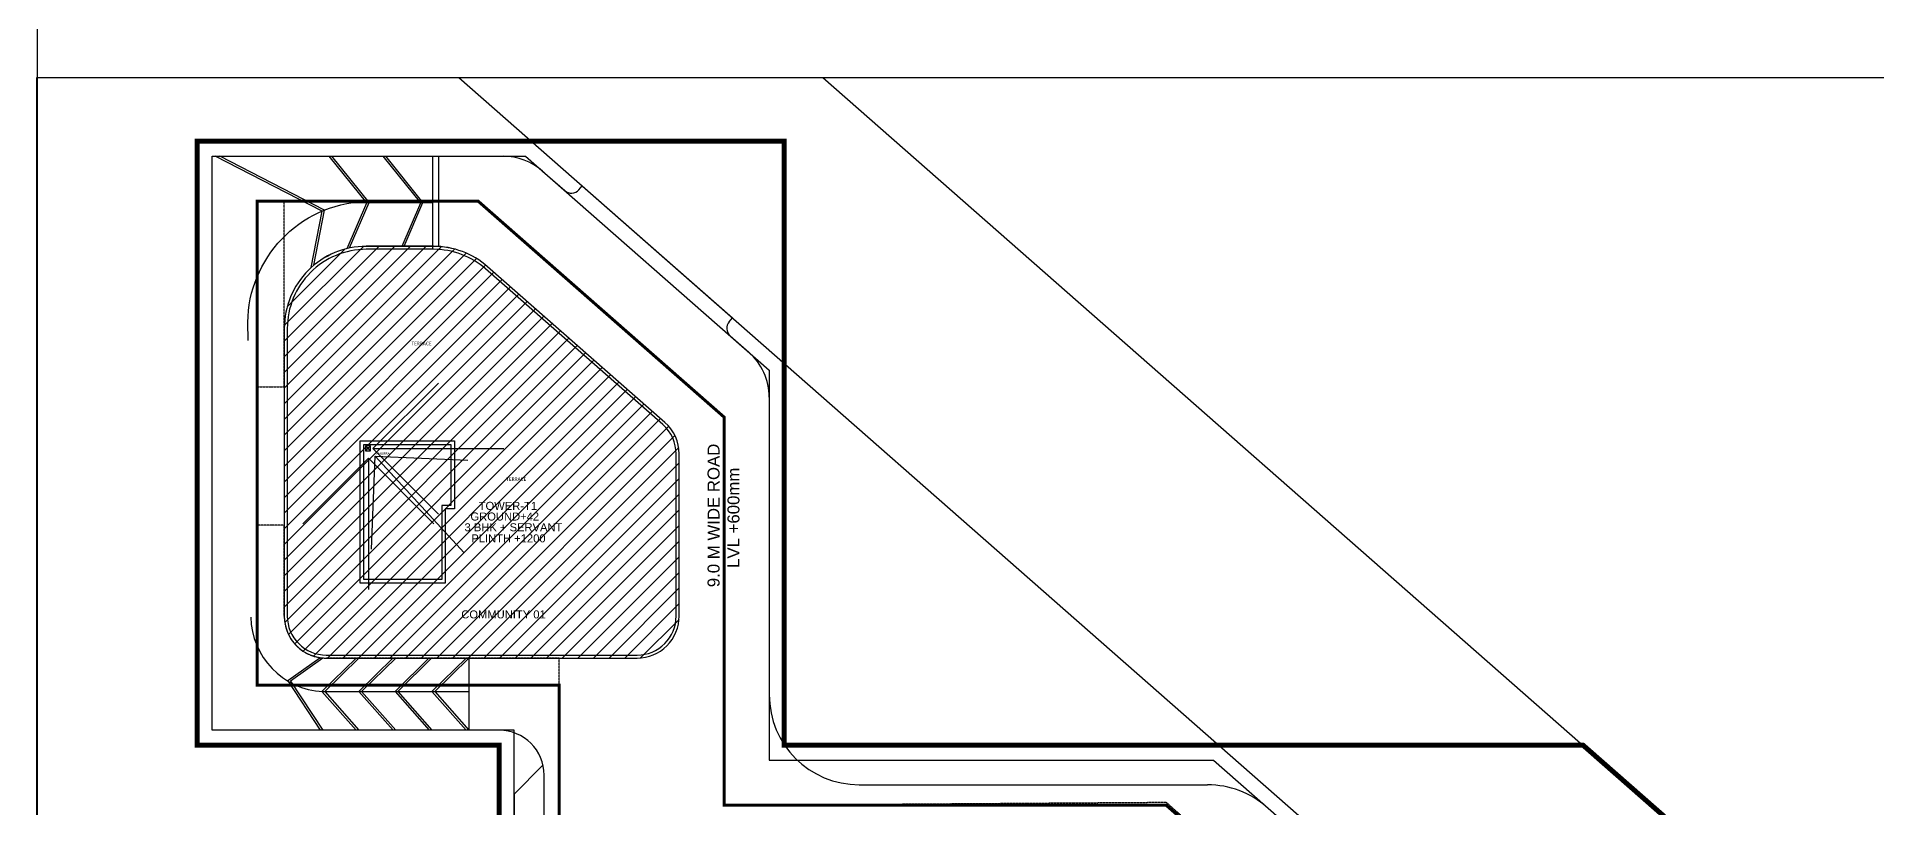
# Model space of a CAD drawing. Header units: millimetres. Extents: x 2061841 to 105821645, y -77612 to 48520811.
# Drawn here: x 105795166 to 105799373, y 48461424 to 48463186 of the extents above; entities that cross this region are included whole.
import ezdxf

# ---------------------------------------------------------------- set-up
doc = ezdxf.new("R2010")
doc.units = ezdxf.units.MM
doc.header["$LTSCALE"] = 10
doc.header["$MEASUREMENT"] = 0
for name, pattern in [('CENTER', [2, 1.25, -0.25, 0.25, -0.25]), ('DASHDOT', [1, 0.5, -0.25, 0, -0.25]), ('HIDDEN', [0.375, 0.25, -0.125])]:
    doc.linetypes.add(name, pattern=pattern)
for name, color, linetype in [('AC-GRND', 1, 'Continuous'), ('BORDER', 5, 'Continuous'), ('GI PIPE', 8, 'Continuous'), ('S-OPENING', 6, 'Continuous'), ('SHEET-TEXT', 7, 'Continuous')]:
    doc.layers.add(name, color=color, linetype=linetype)
doc.layers.add('S-STRCOL HATCH', color=33, linetype='Continuous', lineweight=9)
doc.styles.add('Century', font='swiss.ttf')
doc.styles.add('SS Plan Text', font='calibri.ttf')
doc.styles.add('Text 100', font='romans.shx', dxfattribs={"width": 0.7, "height": 100})
doc.dimstyles.new('SCALE 100', dxfattribs={"dimtxt": 100, "dimasz": 75, "dimexe": 50, "dimexo": 50, "dimgap": 40, "dimtad": 1, "dimdec": 0, "dimzin": 1, "dimdsep": 46, "dimtxsty": 'Text 100', "dimblk": 'OBLIQUE', "dimcen": 1, "dimclrd": 3, "dimclre": 3, "dimclrt": 2, "dimadec": 0, "dimazin": 0, "dimtfac": 1, "dimtdec": 0, "dimtofl": 0, "dimtmove": 1, "dimatfit": 3, "dimldrblk": 'OPEN90', "dimfxl": 1, "dimtolj": 1, "dimtzin": 0, "dimarcsym": 0})

# ---------------------------------------------------------------- blocks, each defined once
blk = doc.blocks.new('A$Cf1581bf0')
blk.add_lwpolyline([(19735, 20400, 0.215848), (18306, 23556), (590, 39109, 0.1820858), (-4820, 41146), (-11535, 41146, 0.4142136), (-19735, 32946), (-19735, 4200, 0.4142136), (-15535, 0), (15535, 0, 0.4142136), (19735, 4200)], format="xyb", close=True)
blk = doc.blocks.new('uhtg')
at = {"layer": 'GI PIPE'}
h = blk.add_hatch(color=256, dxfattribs=at)
edge = h.paths.add_edge_path()
edge.add_arc((-158, 158), 35, 177.51279, 267.51279, ccw=False)
edge.add_ellipse((-158, 158), major_axis=(23.7, -25.8), ratio=1, start_angle=147.78252, end_angle=225, ccw=False)
edge.add_arc((-162, 175), 17.1, -62.83696, 94.45839, ccw=False)
edge.add_arc((-145, 140), 22, 115.0093, 231.42464)
for p, q in [((-315, 315), (-315, 0)), ((0, 315), (-315, 315)), ((-185, 185), (-315, 315)), ((-315, 0), (-185, 130)), ((-315, 0), (0, 0)), ((-158, 157), (-158, 157)), ((-130, 185), (0, 315)), ((0, 0), (-130, 130)), ((0, 0), (0, 315))]:
    blk.add_line(p, q, dxfattribs=at)
for radius in [38.5, 35]:
    blk.add_circle((-158, 158), radius, dxfattribs=at)
for centre, radius, start, end in [((-145, 140), 22, 116.89576, 231.42464), ((-162, 175), 17.1, 294.74202, 94.45839)]:
    blk.add_arc(centre, radius, start, end, dxfattribs=at)
blk = doc.blocks.new('_Oblique')
at = {"color": 0, "linetype": 'ByBlock', "lineweight": -2}
blk.add_line((-0.5, -0.5), (0.5, 0.5), dxfattribs=at)
blk = doc.blocks.new('_Open90')
at = {"color": 0, "linetype": 'ByBlock', "lineweight": -2}
for p, q in [((-0.5, 0.5), (0, 0)), ((0, 0), (-1, 0)), ((0, 0), (-0.5, -0.5))]:
    blk.add_line(p, q, dxfattribs=at)
blk = doc.blocks.new('A$C82ecaa04')
at = {"layer": 'AC-GRND', "color": 2, "linetype": 'HIDDEN', "ltscale": 5}
blk.add_lwpolyline([(36173, -285933), (36173, -51647), (12900, -51647, -0.4142136), (8700, -47447), (8700, -46249), (8700, -38373), (6000, -38373), (6000, -27750), (6000, -24542), (8700, -24542), (8700, -6000), (28097, -6000), (52671, -27575), (52671, -54347), (52671, -66347), (96841, -66047), (146543, -109977), (146544, -130680), (142044, -130680), (142044, -170041), (125008, -170041), (125008, -175041), (91225, -175041), (91225, -240684)], format="xyb", dxfattribs=at)
blk = doc.blocks.new('TOWER-A TYPICAL FLOOR FRAMING PLAN N')
at = {"layer": 'S-STRCOL HATCH'}
h = blk.add_hatch(dxfattribs=at)
h.set_pattern_fill('ANSI31', color=6, scale=202.5, angle=360)
h.set_pattern_definition([(45, (102687127.584, 48607644.115), (-17.8986404, 17.8986404), [])])
h.paths.add_polyline_path([(103033634.6, 48559876.2, -0.414214), (103033538.5, 48559780.1), (103032827.5, 48559780.1, -0.414214), (103032731.4, 48559876.2), (103032731.4, 48560534, -0.414214), (103032919, 48560721.7), (103033072.7, 48560721.7, -0.182086), (103033196.5, 48560675), (103033601.9, 48560319.1, -0.215848), (103033634.6, 48560246.9), (103033634.6, 48560246.9), (103033634.6, 48559876.2, -0.414214)])
at = {"layer": 'BORDER', "color": 5}
blk.add_line((103032165.9, 48562374.5, 101.1), (103032165.9, 48502974.5, 101.1), dxfattribs=at)
at = {"layer": 'BORDER', "color": 5, "elevation": 101.1}
blk.add_lwpolyline([(103032165.4, 48561107.5), (103043665.4, 48561107.5), (103043665.4, 48552009), (103032165.4, 48552009)], close=True, dxfattribs=at)
at = {"layer": 'SHEET-TEXT', "ltscale": 51}
for p, q in [((103033130.5, 48561107.5, 101.1), (103036608.2, 48558054.6, 101.1)), ((103033962.9, 48561107.5, 101.1), (103036970.5, 48558467.3, 101.1))]:
    blk.add_line(p, q, dxfattribs=at)
at = {"layer": 'SHEET-TEXT', "color": 8}
for p, q in [((103032566.6, 48560927.6, 101.1), (103033231.7, 48560927.6, 101.1)), ((103033322.2, 48560893.5, 101.1), (103033372.8, 48560849.1, 101.1)), ((103033405.1, 48560851.2, 101.1), (103033412.6, 48560859.8, 101.1)), ((103033412.6, 48560859.8, 101.1), (103033756.6, 48560557.9, 101.1)), ((103033749, 48560549.3, 101.1), (103033756.6, 48560557.9, 101.1)), ((103033751.1, 48560517, 101.1), (103033793.8, 48560479.6, 101.1)), ((103033840.5, 48560376.4, 101.1), (103033840.5, 48559696.3, 101.1)), ((103033222.8, 48559615.4, 101.1), (103032566.6, 48559615.4, 101.1)), ((103033323.1, 48559535.3, 101.1), (103033257.1, 48559469.2, 101.1)), ((103033325.7, 48554393.6, 101.1), (103033325.7, 48559512.4, 101.1)), ((103033257.1, 48559469.2, 101.1), (103033257.1, 48559074.5, 101.1)), ((103034046.5, 48559490.3, 101.1), (103034843.1, 48559490.3, 101.1))]:
    blk.add_line(p, q, dxfattribs=at)
at = {"layer": 'SHEET-TEXT'}
for p, q in [((103032905.3, 48560276.7, 101.1), (103033044.9, 48560276.7, 101.1)), ((103032913.3, 48559959.8, 101.1), (103032913.3, 48560268.7, 101.1)), ((103032913.3, 48560268.7, 101.1), (103033112.4, 48560268.7, 101.1)), ((103033112.4, 48560268.7, 101.1), (103033112.4, 48560129.1, 101.1)), ((103033112.4, 48560129.1, 101.1), (103033091.6, 48560129.1, 101.1)), ((103033091.6, 48560129.1, 101.1), (103033091.6, 48559959.8, 101.1)), ((103032960, 48559951.7, 101.1), (103032909.9, 48559951.7, 101.1)), ((103033091.6, 48559959.8, 101.1), (103032913.3, 48559959.8, 101.1))]:
    blk.add_line(p, q, dxfattribs=at)
at = {"layer": 'SHEET-TEXT', "linetype": 'CENTER', "ltscale": 3, "const_width": 11.4, "elevation": 101.1}
blk.add_lwpolyline([(103033222.8, 48554295.5), (103033222.8, 48559581), (103032532.3, 48559581), (103032532.3, 48560961.9), (103033874.8, 48560961.9), (103033874.8, 48559581), (103034869.4, 48559581), (103035701.8, 48559581.1), (103036291.4, 48559063.5), (103036291.4, 48558929.6), (103036025.2, 48558929.5)], dxfattribs=at)
at = {"layer": 'SHEET-TEXT', "color": 8, "elevation": 101.1}
blk.add_lwpolyline([(103033281.3, 48554290.8), (103033257.1, 48554311.4), (103033257.1, 48559615.4), (103032566.6, 48559615.4), (103032566.6, 48560927.6), (103033283.4, 48560927.6), (103033840.5, 48560438.5), (103033840.5, 48559546.7), (103034856.4, 48559546.7), (103035988.6, 48558552.9), (103035988.6, 48556853.6), (103034722.7, 48556853.6), (103034722.7, 48555557.5), (103037791.4, 48555557.5), (103037791.4, 48555519.1), (103039325.7, 48555519.1), (103039325.7, 48555404.1), (103039821.5, 48555404.1), (103040001.1, 48555245.2), (103039491.2, 48554130.2), (103037791.4, 48554130.2), (103037791.4, 48554091.8), (103033515.6, 48554091.8), (103033500.4, 48554104.7)], dxfattribs=at)
at = {"layer": 'SHEET-TEXT', "elevation": 101.1}
for points in [[(103032793.3, 48560673.5), (103032817.9, 48560801.7), (103032573.7, 48560927.6)], [(103032798.9, 48560678.4), (103032823.1, 48560804.2), (103032583.7, 48560927.6)], [(103032875.1, 48560716.6), (103032919.9, 48560821.1), (103032834.3, 48560927.6)], [(103032880.6, 48560717.9), (103032925.2, 48560821.8), (103032840.2, 48560927.6)], [(103033000.7, 48560721.7), (103033043.4, 48560821.1), (103032957.8, 48560927.6)], [(103033005.7, 48560721.7), (103033048.7, 48560821.8), (103032963.7, 48560927.6)], [(103033071.3, 48560735.6), (103033071.3, 48560927.6)], [(103033071.3, 48560716), (103033071.3, 48560927.6)], [(103033085, 48560721.7), (103033085, 48560927.6)], [(103033044.9, 48560276.7), (103033120.4, 48560276.7), (103033120.4, 48560121.1), (103033099.6, 48560121.1), (103033099.6, 48559951.7), (103032905.3, 48559951.7), (103032905.3, 48560276.7)], [(103032812.9, 48559780.1), (103032739.3, 48559727.8), (103032813.4, 48559615.4)], [(103032819.5, 48559780.1), (103032745.6, 48559727.6), (103032819.5, 48559615.4)], [(103032895.7, 48559780.1), (103032817.7, 48559703.9), (103032896.1, 48559615.4)], [(103032902.3, 48559780.1), (103032824, 48559703.7), (103032902.3, 48559615.4)], [(103032980, 48559780.1), (103032902.1, 48559703.9), (103032980.5, 48559615.4)], [(103032986.6, 48559780.1), (103032908.4, 48559703.7), (103032986.6, 48559615.4)], [(103033062.6, 48559780.4), (103032984.7, 48559704.1), (103033063.1, 48559615.6)], [(103033069.2, 48559780.4), (103032991, 48559703.9), (103033069.2, 48559615.6)], [(103033147.2, 48559780.1), (103033069.2, 48559703.9), (103033147.6, 48559615.4)], [(103033153.7, 48559780.1), (103033075.5, 48559703.7), (103033153.7, 48559615.4)], [(103033153.7, 48559780.1), (103033153.7, 48559615.4)]]:
    blk.add_lwpolyline(points, dxfattribs=at)
for points in [[(103032649, 48560506.6), (103032649, 48560520.4, -0.397254), (103032888, 48560821.8), (103033071.3, 48560821.8)], [(103032654.9, 48559874, 0.396233), (103032819.5, 48559703.7), (103033153.7, 48559703.7)]]:
    blk.add_lwpolyline(points, format="xyb", dxfattribs=at)
at = {"layer": 'SHEET-TEXT', "color": 8, "linetype": 'DASHDOT', "ltscale": 5, "const_width": 6.86, "elevation": 101.1}
blk.add_lwpolyline([(103039222.7, 48555416.2), (103037688.4, 48555416.2), (103037688.4, 48555454.5), (103034619.8, 48555454.5), (103034619.8, 48556956.6), (103035885.6, 48556956.6), (103035885.6, 48558445.4), (103034748.3, 48559443.8), (103033737.5, 48559443.8), (103033737.5, 48560331), (103033175.2, 48560824.6), (103032669.6, 48560824.6), (103032669.6, 48559718.3), (103033360, 48559718.3), (103033360, 48554419.1), (103033624.1, 48554194.8), (103037688.4, 48554194.8), (103037688.4, 48554233.2), (103039424.9, 48554233.2), (103039875.7, 48555218.6), (103039782.5, 48555301.1), (103039222.7, 48555301.1)], close=True, dxfattribs=at)
at = {"layer": 'SHEET-TEXT', "elevation": 101.1}
for points in [[(103033634.6, 48560246.9, 0.215848), (103033601.9, 48560319.1), (103033196.5, 48560675, 0.182086), (103033072.7, 48560721.7), (103032919, 48560721.7, 0.414214), (103032731.4, 48560534), (103032731.4, 48559876.2, 0.414214), (103032827.5, 48559780.1), (103033538.5, 48559780.1, 0.414214), (103033634.6, 48559876.2)], [(103033634.6, 48560246.9, 0.215848), (103033601.9, 48560319.1), (103033196.5, 48560675, 0.182086), (103033072.7, 48560721.7), (103032919, 48560721.7, 0.414214), (103032731.4, 48560534), (103032731.4, 48559876.2, 0.414214), (103032827.5, 48559780.1), (103033538.5, 48559780.1, 0.414214), (103033634.6, 48559876.2)], [(103033627.7, 48560246.9, 0.215848), (103033597.3, 48560314), (103033192, 48560669.9, 0.182086), (103033072.7, 48560714.8), (103032919, 48560714.8, 0.414214), (103032738.3, 48560534), (103032738.3, 48559876.2, 0.414214), (103032827.5, 48559787), (103033538.5, 48559787, 0.414214), (103033627.7, 48559876.2)]]:
    blk.add_lwpolyline(points, format="xyb", close=True, dxfattribs=at)
at = {"layer": 'SHEET-TEXT', "color": 8}
for centre, radius, start, end in [((103033231.7, 48560790.3, 101.1), 137.3, 48.7232, 90), ((103033387.9, 48560866.3, 101.1), 22.9, 228.7232, 318.7219), ((103033766.2, 48560534.2, 101.1), 22.9, 138.7219, 228.7232), ((103033703.2, 48560376.4, 101.1), 137.3, 0, 48.7232), ((103034046.5, 48559696.3, 101.1), 205.9, 180, 270), ((103033222.8, 48559512.4, 101.1), 103, 0, 90), ((103034843.1, 48559284.4, 101.1), 205.9, 48.7213, 90)]:
    blk.add_arc(centre, radius, start, end, dxfattribs=at)
at = {"layer": 'SHEET-TEXT'}
for name, p, xscale, yscale, zscale in [('A$C82ecaa04', (103032532.3, 48560961.9, 101.1), 0.0228823837028751, 0.0228823837028751, 0.0228823837028751), ('uhtg', (103032928.5, 48560253.8, 101.1), 0.03661181392460015, 0.03661181392460015, 0.03661181392460015)]:
    blk.add_blockref(name, p, dxfattribs=dict(at, xscale=xscale, yscale=yscale, zscale=zscale))
at = {"layer": 'SHEET-TEXT', "color": 8, "xscale": 0.0228823837028751, "yscale": 0.0228823837028751, "zscale": 0.0228823837028751}
blk.add_blockref('A$Cf1581bf0', (103033183, 48559780.1, 101.1), dxfattribs=at)
at = {"layer": 'SHEET-TEXT'}
for s, height, style, p in [('TERRACE ', 8.01, 'SS Plan Text', (103033022.5, 48560495.5, 101.1)), ('KHURRA', 5.61, 'SS Plan Text', (103032942.3, 48560245.1, 101.1)), ('TERRACE ', 8.01, 'SS Plan Text', (103033239.3, 48560185.3, 101.1)), ('TOWER-T1', 18.31, 'Century', (103033176.1, 48560119.1, 101.1)), ('3 BHK + SERVANT', 18.306, 'Century', (103033143.7, 48560070.1, 101.1)), ('GROUND+42', 18.31, 'Century', (103033157.2, 48560094.7, 101.1)), ('PLINTH +1200', 18.306, 'Century', (103033159.2, 48560044.7, 101.1)), ('COMMUNITY 01', 18.306, 'Century', (103033136.2, 48559870.9, 101.1))]:
    blk.add_text(s, height=height, dxfattribs=dict(at, style=style)).set_placement(p)
at = {"layer": 'SHEET-TEXT', "style": 'Century'}
for s, height, p in [('9.0 M WIDE ROAD', 27.459, (103033727, 48559942.2, 101.1)), ('LVL +600mm', 27.46, (103033772.4, 48559986.3, 101.1))]:
    blk.add_text(s, height=height, rotation=90, dxfattribs=at).set_placement(p)
at = {"layer": 'SHEET-TEXT'}
for points in [[(103032933.8, 48560259, 101.1), (103033006.2, 48560259, 101.1)], [(103032923.8, 48560237, 101.1), (103032923.8, 48560159.7, 101.1)], [(103032939.4, 48560241.5, 101.1), (103032991.3, 48560185.2, 101.1)]]:
    blk.add_leader(points, dimstyle='SCALE 100', override={"dimasz": 300, "dimtad": 0, "dimarcsym": 1}, dxfattribs=at)

msp = doc.modelspace()

# ---------------------------------------------------------------- block references
at = {"layer": 'S-OPENING'}
msp.add_blockref('TOWER-A TYPICAL FLOOR FRAMING PLAN N', (2763000.3, -98014.7), dxfattribs=at)

doc.saveas('drawing.dxf')
